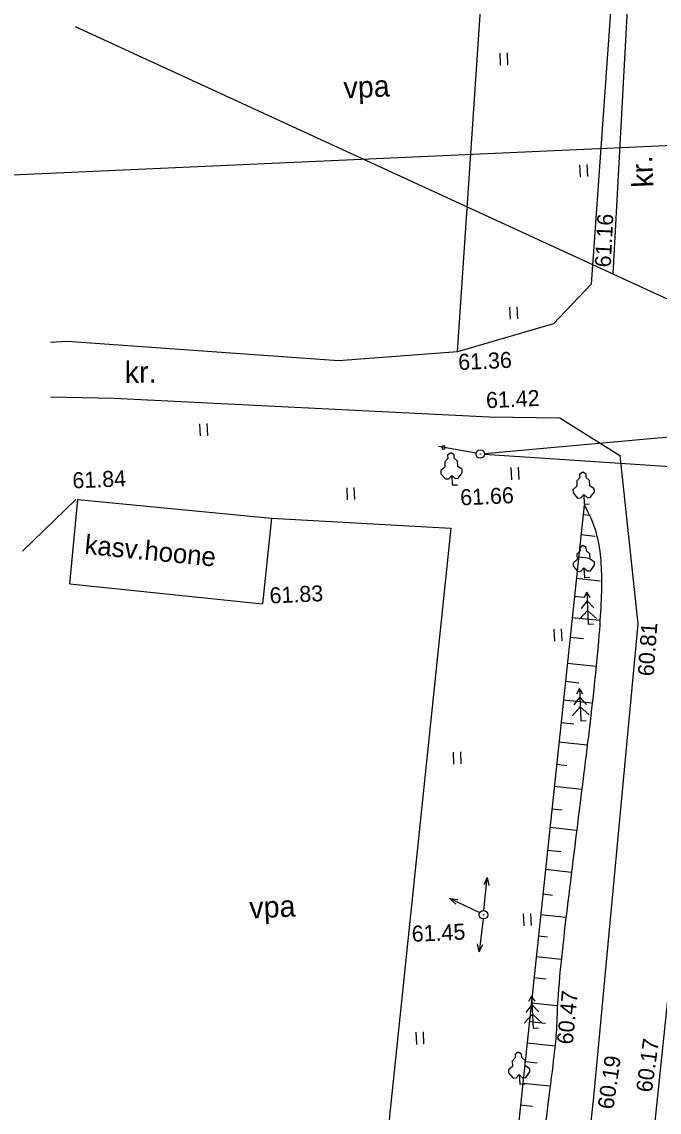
# Model space of a CAD drawing. Extents: x 641201 to 641534, y 6454747 to 6455194.
# Drawn here: x 641249.8 to 641279.6, y 6454983.7 to 6455034.7 of the extents above; entities that cross this region are included whole.
import ezdxf

# ---------------------------------------------------------------- set-up
doc = ezdxf.new("R2010")
doc.units = 0
for name, color, linetype in [('ASFBET', 7, 'Continuous'), ('Default', 7, 'Continuous'), ('HALJASTUS', 7, 'Continuous'), ('HOONED', 7, 'Continuous'), ('KORGUSED', 7, 'Continuous'), ('PINNAD', 7, 'Continuous'), ('POSTID', 7, 'Continuous'), ('PUUD', 7, 'Continuous'), ('RAAM1', 7, 'Continuous'), ('SKAABEL', 7, 'Continuous'), ('VALLID', 7, 'Continuous'), ('VESI', 7, 'Continuous')]:
    doc.layers.add(name, color=color, linetype=linetype)

# ---------------------------------------------------------------- blocks, each defined once
blk = doc.blocks.new('CA2L')
at = {"layer": 'Default'}
blk.add_lwpolyline([(27900, 0), (27900, 20400), (0, 20400), (0, 0)], close=True, dxfattribs=at)
blk = doc.blocks.new('POINT_DISPLAY')
at = {"layer": 'Default'}
blk.add_line((0, 0), (0, 0), dxfattribs=at)
blk = doc.blocks.new('PL')
at = {"layer": 'PUUD'}
blk.add_lwpolyline([(0, 90), (30, 60), (60, 60), (100, 110), (100, 140), (60, 170), (60, 220), (30, 250), (30, 280), (0, 300), (-30, 280), (-30, 250), (-60, 220), (-60, 170), (-100, 140), (-100, 110), (-60, 60), (-30, 60), (0, 90), (0, 0), (50, 0)], dxfattribs=at)
blk = doc.blocks.new('PK')
at = {"layer": 'Default'}
for p, q in [((0, 220), (-60, 150)), ((0, 300), (-30, 250)), ((30, 250), (0, 300)), ((0, 300), (0, 0)), ((60, 150), (0, 220)), ((0, 130), (-80, 50)), ((80, 50), (0, 130)), ((0, 0), (50, 0))]:
    blk.add_line(p, q, dxfattribs=at)
blk = doc.blocks.new('LAT3')
at = {"layer": 'Default'}
for radius in [25, 1.67]:
    blk.add_circle((0, 0), radius, dxfattribs=at)
blk = doc.blocks.new('NOOLS')
at = {"layer": 'Default'}
blk.add_line((25, 0), (249.1, 0), dxfattribs=at)
for start, end in [(0, 180), (180, 0)]:
    blk.add_arc((218.4, 0), 10, start, end, dxfattribs=at)
blk = doc.blocks.new('HEIN')
at = {"layer": 'Default'}
for p, q in [((-23.4, 38), (-23.4, -38.1)), ((22.1, 38), (22.1, -38.1))]:
    blk.add_line(p, q, dxfattribs=at)
blk = doc.blocks.new('NOOLM')
at = {"layer": 'Default'}
for p, q in [((25, 0), (218.4, 0)), ((218.4, 0), (173.3, 15)), ((218.4, 0), (173.3, -14.8))]:
    blk.add_line(p, q, dxfattribs=at)

msp = doc.modelspace()

# ---------------------------------------------------------------- linework, layer by layer
at = {"layer": 'ASFBET'}
for points in [[(641278.409, 6455052.784), (641278.318, 6455049.248), (641276.428, 6455022.435), (641274.66, 6455020.581), (641270.174, 6455019.273), (641264.601, 6455018.852), (641251.9, 6455019.756), (641251.127, 6455019.704)], [(641251.121, 6455017.157), (641254.099, 6455017.105), (641271.644, 6455016.233), (641274.949, 6455016.187), (641277.767, 6455014.426), (641278.601, 6455006.542), (641276.536, 6454984.401), (641275.459, 6454974.599), (641274.154, 6454964.585), (641273.578, 6454957.347)]]:
    msp.add_lwpolyline(points, dxfattribs=at)
at = {"layer": 'HALJASTUS'}
msp.add_line((641252.313, 6455012.364), (641249.811, 6455009.936), dxfattribs=at)
for points in [[(641270.174, 6455019.273), (641271.574, 6455040.153), (641271.685, 6455041.557), (641269.848, 6455041.719)], [(641261.461, 6455011.49), (641269.861, 6455011.018), (641266.063, 6454974.69)]]:
    msp.add_lwpolyline(points, dxfattribs=at)
at = {"layer": 'HOONED'}
for p, q in [((641252.03, 6455008.416), (641252.413, 6455012.368)), ((641252.413, 6455012.368), (641261.461, 6455011.49)), ((641261.461, 6455011.49), (641261.043, 6455007.478)), ((641252.03, 6455008.416), (641261.043, 6455007.478))]:
    msp.add_line(p, q, dxfattribs=at)
at = {"layer": 'SKAABEL'}
msp.add_line((641271.434, 6455014.506), (641298.739, 6455016.986), dxfattribs=at)
msp.add_lwpolyline([(641271.435, 6455014.475), (641282.702, 6455013.737), (641283.142, 6455001.229), (641281.593, 6454983.413), (641280.468, 6454972.995), (641279.373, 6454964.564), (641277.815, 6454954.917), (641277.324, 6454948.115)], dxfattribs=at)
at = {"layer": 'VALLID'}
for p, q in [((641276.091, 6455012.093), (641272.027, 6454973.803)), ((641276.374, 6455011.609), (641276.044, 6455011.644)), ((641276.612, 6455010.63), (641275.944, 6455010.701)), ((641276.379, 6455009.598), (641275.833, 6455009.656)), ((641276.849, 6455008.542), (641275.727, 6455008.661)), ((641276.07, 6455007.772), (641275.638, 6455007.818)), ((641276.811, 6455006.693), (641275.533, 6455006.829)), ((641276.069, 6455005.835), (641275.434, 6455005.903)), ((641276.655, 6455004.541), (641275.305, 6455004.684)), ((641275.845, 6455003.775), (641275.216, 6455003.842)), ((641276.472, 6455002.835), (641275.124, 6455002.978)), ((641275.618, 6455001.853), (641275.011, 6455001.917)), ((641276.24, 6455000.868), (641274.915, 6455001.009)), ((641275.279, 6454999.906), (641274.803, 6454999.956)), ((641275.984, 6454998.801), (641274.695, 6454998.938)), ((641275.072, 6454997.83), (641274.583, 6454997.881)), ((641275.744, 6454996.877), (641274.49, 6454997.01)), ((641275.005, 6454995.873), (641274.377, 6454995.94)), ((641275.5, 6454994.919), (641274.282, 6454995.048)), ((641274.617, 6454993.842), (641274.159, 6454993.89)), ((641275.244, 6454992.808), (641274.058, 6454992.934)), ((641274.383, 6454991.888), (641273.952, 6454991.933)), ((641275.023, 6454990.834), (641273.848, 6454990.959)), ((641274.312, 6454989.922), (641273.745, 6454989.982)), ((641274.843, 6454988.673), (641273.619, 6454988.803)), ((641274.293, 6454987.847), (641273.527, 6454987.928)), ((641274.731, 6454986.793), (641273.421, 6454986.932)), ((641273.897, 6454985.987), (641273.327, 6454986.048)), ((641274.506, 6454984.91), (641273.221, 6454985.046)), ((641273.681, 6454983.962), (641273.112, 6454984.022))]:
    msp.add_line(p, q, dxfattribs=at)
msp.add_open_spline([(641276.091, 6455012.093), (641276.606, 6455011.234), (641276.952, 6455009.665), (641276.894, 6455007.161), (641276.56, 6455003.125), (641274.813, 6454989.748), (641274.846, 6454987.738), (641274.64, 6454985.948), (641273.459, 6454976.553), (641273.066, 6454975.099), (641272.826, 6454974.054), (641272.743, 6454973.361), (641272.698, 6454967.979), (641272.339, 6454961.931), (641272.062, 6454959.161), (641272.087, 6454957.324), (641271.746, 6454955.988)], degree=3, dxfattribs=at)
at = {"layer": 'VESI'}
for points in [[(641280.525, 6455079.883), (641277.431, 6455022.92)], [(641252.273, 6455034.481), (641291.914, 6455016.264)], [(641252.722, 6454853.548), (641278.984, 6454855.156), (641278.094, 6454879.43), (641278.973, 6454895.787), (641279.136, 6454912.814), (641275.833, 6454947.525), (641278.944, 6454978.766), (641281.355, 6455001.814)]]:
    msp.add_lwpolyline(points, dxfattribs=at)

# ---------------------------------------------------------------- block references
at = {"layer": 'HALJASTUS', "xscale": 0.0074992489449426354, "yscale": 0.007499248944942637, "rotation": 2.5640442998974464}
for p in [(641272.333, 6455032.966), (641276.071, 6455027.742), (641272.795, 6455021.084), (641258.288, 6455015.625), (641272.856, 6455013.58), (641265.172, 6455012.636), (641274.867, 6455006.021), (641270.152, 6455000.27), (641273.432, 6454992.705), (641268.407, 6454987.164)]:
    msp.add_blockref('HEIN', p, dxfattribs=at)
at = {"layer": 'POSTID'}
for name, p, xscale, yscale, rotation in [('NOOLS', (641271.235, 6455014.488), 0.00799919887460548, 0.00799919887460548, 169.95111341890313), ('LAT3', (641271.235, 6455014.488), 0.007999198874605479, 0.00799919887460548, 2.564044299897446), ('NOOLM', (641271.39, 6454992.936), 0.00799919887460548, 0.007999198874605479, 84.73939773391807), ('NOOLM', (641271.39, 6454992.936), 0.007999198874605479, 0.00799919887460548, 154.3482685741811), ('LAT3', (641271.39, 6454992.936), 0.007999198874605479, 0.00799919887460548, 2.564044299897446), ('NOOLM', (641271.39, 6454992.936), 0.007999198874605479, 0.007999198874605479, -96.65526278052573)]:
    msp.add_blockref(name, p, dxfattribs=dict(at, xscale=xscale, yscale=yscale, rotation=rotation))
at = {"layer": 'PUUD', "rotation": 2.564044299897446}
for name, p, xscale, yscale in [('PL', (641269.919, 6455013.041), 0.004999499296628424, 0.004999499296628424), ('PL', (641276.097, 6455012.141), 0.004999499296628424, 0.004999499296628424), ('POINT_DISPLAY', (641269.919, 6455013.041), 0.009998998593256848, 0.009998998593256848), ('POINT_DISPLAY', (641276.097, 6455012.141), 0.009998998593256848, 0.009998998593256848), ('PL', (641276.107, 6455008.711), 0.004999499296628424, 0.004999499296628424), ('POINT_DISPLAY', (641276.107, 6455008.711), 0.009998998593256848, 0.009998998593256848), ('PK', (641276.288, 6455006.525), 0.004999499296628424, 0.004999499296628424), ('POINT_DISPLAY', (641276.288, 6455006.525), 0.009998998593256848, 0.009998998593256848), ('PK', (641275.944, 6455002.014), 0.004999499296628424, 0.004999499296628424), ('POINT_DISPLAY', (641275.944, 6455002.014), 0.009998998593256848, 0.009998998593256848), ('PK', (641273.703, 6454987.633), 0.004999499296628424, 0.004999499296628424), ('POINT_DISPLAY', (641273.703, 6454987.633), 0.009998998593256848, 0.009998998593256848), ('PL', (641273.079, 6454985.007), 0.004999499296628424, 0.004999499296628424), ('POINT_DISPLAY', (641273.079, 6454985.007), 0.009998998593256848, 0.009998998593256848)]:
    msp.add_blockref(name, p, dxfattribs=dict(at, xscale=xscale, yscale=yscale))
at = {"layer": 'RAAM1', "xscale": 0.009998998593256848, "yscale": 0.009998998593256848, "rotation": 92.56404429989745}
msp.add_blockref('CA2L', (641416.888, 6454755.787), dxfattribs=at)

# ---------------------------------------------------------------- texts
at = {"layer": 'ASFBET'}
for rotation, p in [(92.4254, (641279.34, 6455026.975)), (0.5144, (641254.603, 6455017.812))]:
    msp.add_text('kr.', height=0.9999, rotation=rotation, dxfattribs=at).set_placement(p)
at = {"layer": 'HOONED'}
msp.add_text('kasv.hoone', height=0.8999, rotation=354.3798, dxfattribs=at).set_placement((641252.694, 6455009.822))
at = {"layer": 'KORGUSED'}
for s, rotation, p in [('61.16', 87.0164, (641277.336, 6455023.205)), ('61.36', 2.564, (641270.219, 6455018.413)), ('61.42', 2.564, (641271.519, 6455016.629)), ('61.84', 2.564, (641252.168, 6455012.874)), ('61.66', 2.564, (641270.312, 6455012.082)), ('61.83', 2.564, (641261.392, 6455007.493)), ('60.81', 86.0381, (641279.348, 6455004.076)), ('61.45', 2.564, (641268.044, 6454991.665)), ('60.47', 84.4192, (641275.559, 6454986.845)), ('60.17', 82.1586, (641279.26, 6454984.596)), ('60.19', 81.868, (641277.462, 6454983.802))]:
    msp.add_text(s, height=0.7499, rotation=rotation, dxfattribs=at).set_placement(p)
at = {"layer": 'PINNAD'}
for p in [(641264.858, 6455031.121), (641260.451, 6454992.759)]:
    msp.add_text('vpa', height=0.9999, rotation=2.564, dxfattribs=at).set_placement(p)

doc.saveas('drawing.dxf')
